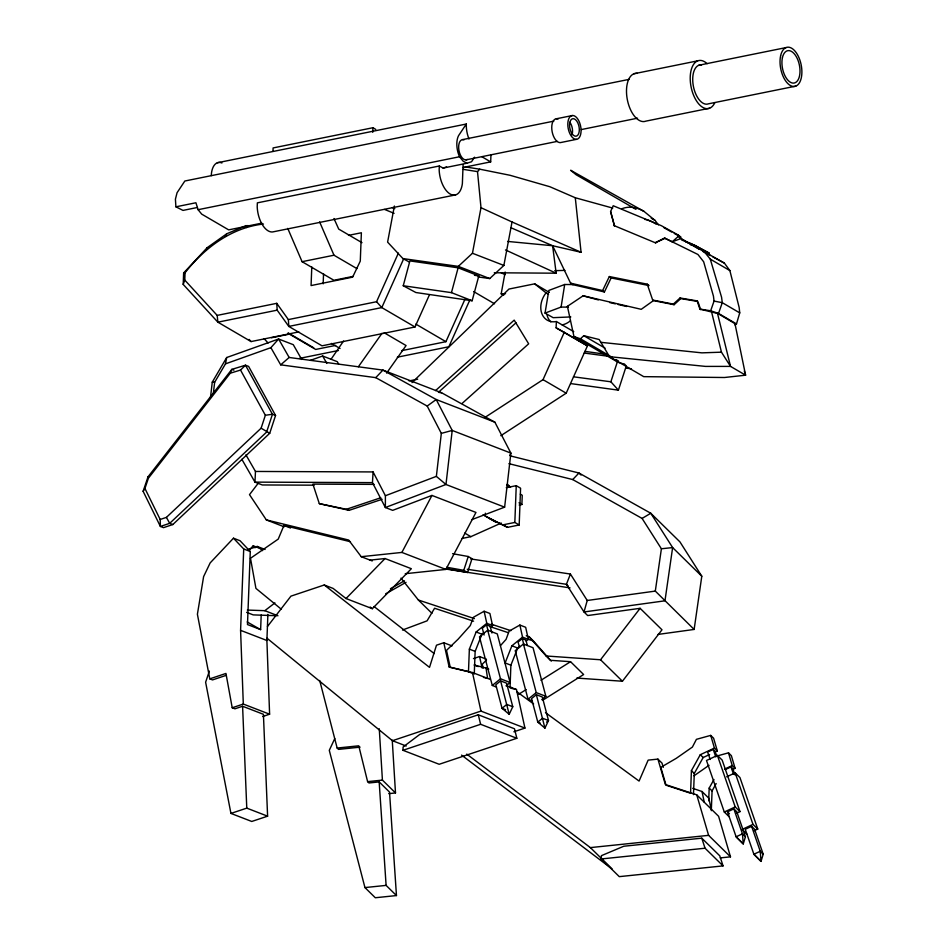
<?xml version="1.0" encoding="UTF-8"?>
<svg xmlns="http://www.w3.org/2000/svg" width="945" height="945" viewBox="0 0 945 945"><rect width="100%" height="100%" fill="white"/><g stroke="black" fill="none" stroke-linecap="round" stroke-linejoin="round"><path stroke-width="1.42" d="M245.924 454.852L255.469 471.449L373.086 471.933L385.406 495.735L385.359 507.524L392.683 510.359L431.959 495.428L475.961 512.438L445.886 569.422L405.24 573.709M298.821 331.908L251.075 341.57L217.87 322.174L183.2 284.41L183.637 272.951L207.227 247.649L226.776 233.758L246.172 225.548M183.2 284.41L184.783 280.098L185.066 272.727C204.486 247.944 231.407 227.603 263.466 224.024M267.896 614.345L266.892 640.497L269.608 714.207L243.302 704.049L240.585 630.339L243.715 548.974L233.474 538.201L210.168 562.901L203.612 576.604L197.399 614.25L209.778 678.853L212.519 679.916L225.997 675.403M233.474 538.201L240.054 540.741L250.283 551.514L247.484 624.55L260.631 629.63L261.198 615.03M272.975 151.377L273.105 147.94L372.921 127.729L375.744 129.382M311.791 266.951L311.07 285.567L352.627 277.145L360.281 261.103L361.38 232.765L348.492 235.364M323.155 283.843L323.544 273.814M372.743 132.312L372.921 127.729M402.972 750.295L403.102 746.987L419.899 734.336L478.288 714.786L514.493 728.772L516.832 738.281L439.177 764.281L402.972 750.295L480.627 724.295L516.832 738.281M455.584 194.894L273.625 231.749A21.404 11.163 78.6 0 1 257.205 206.825L257.359 202.856L439.319 166.001L439.165 169.97A21.404 11.163 78.6 0 0 450.103 193.985A21.404 11.163 78.6 0 0 462.377 183.531L463.097 164.513M473.114 673.537L468.484 671.741L469.358 649.144L476.138 631.981L486.793 623.334L492.569 625.566L490.443 627.291M463.227 167.442L490.679 161.878L490.951 154.968M474.272 673.986L475.146 651.377L481.926 634.225L484.064 632.489M485.34 513.17L485.234 516.017L507.559 527.334L519.183 524.983L520.589 488.211L516.254 485.671L506.26 487.691M519.183 524.983L514.836 522.443L516.254 485.671M510.028 687.795L510.891 665.185L517.683 648.034L519.809 646.297M519.183 505.043L521.888 504.488L522.242 495.274L520.317 494.152M500.838 435.692L566.197 393.191L587.447 345.87L556.121 327.844L556.369 321.524A19.467 15.061 -59.7 0 1 541.757 313.362A19.467 15.061 -59.7 0 1 546.045 292.867L534.657 283.843L508.965 289.052L411.996 382.607M579.297 341.381L579.391 338.853M601.28 858.958L601.41 855.662L623.759 846.247L701.781 838.168L719.783 855.839L723.043 865.892L619.282 876.641L601.28 858.958L705.041 848.22L723.043 865.892M717.326 750.921L714.444 748.097L700.292 754.701L691.421 770.636L690.547 793.233L666.048 785.2L660.815 767.328L676.242 758.351L692.401 747.07L696.418 739.333L710.723 735.387L713.605 738.21L717.326 750.921L714.751 752.114M693.476 794.65L694.291 773.459L703.163 757.524L709.601 754.523M708.703 800.805L709.187 788.095L713.971 779.507M711.313 810.692L712.069 790.918L716.168 783.559M255.469 471.449L254.973 482.127L262.308 484.962L314.201 485.175M301.715 359.443L293.281 344.677L278.61 339.007L270.884 347.665L280.689 364.841L289.158 357.47L382.914 370.097L441.587 392.766L494.885 422.191L510.879 453.104L504.63 507.158L445.969 484.49L385.359 507.524L372.46 482.623L373.086 471.933M210.451 397.857L212.271 382.134L226.705 357.517L278.61 339.007L289.158 357.47M213.369 393.309L214.633 382.323L225.465 363.86L226.705 357.517M375.744 377.646L382.914 370.097L436.212 399.522L452.206 430.436L445.969 484.49L436.366 476.363L441.327 433.377L427.199 406.055L375.744 377.646L280.689 364.841M510.3 455.892L578.954 473.008L650.774 513.253L679.951 541.898L701.792 576.226L694.138 629.441L655.31 591.097L661.394 548.773L642.092 518.427L572.729 479.564L508.93 463.664M564.697 284.492L548.832 290.422L545.029 313.102L561.094 307.066L564.697 284.492L572.375 284.563L604.41 291.958L611.131 277.936L649.038 285.579L647.242 284.173L609.336 276.542L602.615 290.552L570.579 283.169L552.624 245.735L511.068 227.792M503.791 295.076L501.181 293.812L505.162 272.03M394.372 206.022L387.604 242.121L402.913 258.576L409.362 262.06M402.913 258.576L458.313 266.372L472.453 253.26L480.993 207.699L477.508 171.612L479.765 169.19L510.052 175.286L549.848 186.72L575.292 197.753L612.75 208.089M478.253 276.944L489.734 278.562L503.874 265.439L512.025 221.98L480.993 207.699M403.243 285.744L409.906 260.914L458.124 267.813L478.808 275.928L472.134 300.758L415.883 292.525L403.243 285.744L451.45 292.643L472.134 300.758M451.45 292.643L458.124 267.813M470.586 558.92L570.414 574.052L587.235 600.477L584.01 611.97L587.66 615.549L640.108 608.32L661.984 629.795L622.424 681.239L576.804 678.073M735.139 325.068L736.486 323.934L739.734 312.878L739.155 307.479L729.871 270.577L724.39 263.112L680.896 238.565L678.203 236.474L677.967 234.892L661.323 225.678L613.199 205.738L610.6 211.538L614.474 225.926L610.6 211.538M745.428 836.738L743.254 843.932L736.12 836.797L727.485 811.838L733.84 808.873L736.793 811.779L745.428 836.738L742.463 833.833L733.84 808.873M763.194 854.185L761.02 861.391L753.886 854.245L745.262 829.297L751.618 826.332L754.571 829.237L763.194 854.185L760.241 851.28L751.618 826.332M206.589 249.634L207.227 247.649M468.247 556.499L471.992 558.684L467.515 572.505L463.771 570.319L468.247 556.499L452.584 553.687M624.373 363.931L626.263 366.022L618.408 390.155L610.872 381.792L617.416 361.675M265.356 415.257L272.443 414.264L266.596 432.089L169.71 523.329L160.39 526.448L160.177 519.466L166.403 517.387L261.115 428.191L265.356 415.257L240.538 370.062L245.487 365.207L248.618 366.412L275.562 415.469L269.715 433.294L172.829 524.534L163.509 527.653L160.39 526.448L143.12 491.305L148.022 476.835L231.844 369.365L245.487 365.207L272.443 414.264L275.562 415.469M209.365 671.092L205.62 682.219L230.934 813.421L251.76 821.465L267.6 816.173L263.419 714.302L242.593 706.258L234.951 708.809L232.21 707.758L225.949 673.442L209.778 678.853M143.12 491.305L144.939 488.459L148.424 478.146L230.285 373.192L231.844 369.365L233.923 370.168M647.242 284.173L652.664 300.037L673.324 304.113L680.034 297.982L697.126 300.888L699.879 309.098L710.675 310.775L714.054 301.077L713.44 296.128L703.659 261.777L697.93 254.477L664.536 238.046L655.417 242.664L664.985 238.388M736.486 323.934L718.519 313.433L722.287 302.683L721.567 297.202L710.274 259.131L703.718 251.027M570.414 574.052L566.409 584.305L584.01 611.97L664.973 600.807L672.627 547.58L650.774 513.253L642.092 518.427M526.2 641.112L528.326 639.375L522.538 637.143L511.895 645.801L505.114 662.953L510.891 665.185M350.453 541.733L283.949 525.467L278.232 539.099L250.496 558.282L255.93 588.392L281.397 609.301M690.547 244.873L691.102 243.597L681.664 239.995M184.783 280.098L217.185 315.394L276.755 303.333L288.367 319.587L376.559 301.727L398.377 253.13M403.539 259.119L381.792 307.586L288.792 326.415L277.168 310.161L276.755 303.333M288.367 319.587L288.792 326.415L322.009 345.823L414.997 326.982L429.502 294.675M401.578 350.666L445.91 341.688L464.987 299.211M469.996 299.636L448.851 346.756L397.337 357.186M485.068 417.347L543.032 379.654L564.271 332.333L556.121 327.844M334.778 738.565L329.285 750.342L364.947 887.579L375.307 897.75L396.463 895.565L389.529 792.087L379.169 781.917L368.963 782.968L367.605 781.633L358.757 745.806L337.152 748.05L319.705 680.483M509.19 714.29L512.769 706.73L506.555 683.188L500.614 680.896L495.83 684.771L502.043 708.313L509.19 714.29L500.614 680.896M544.934 728.099L548.513 720.539L542.312 697.008L536.358 694.705L531.586 698.591L537.788 722.122L544.934 728.099L536.358 694.705M509.65 455.478L510.879 453.104L452.206 430.436L441.327 433.377M258.245 483.214L249.504 494.648L266.336 519.904L348.681 540.044L361.238 556.699L401.885 552.423L431.959 495.428M225.182 236.427L226.776 233.758M197.304 207.498L182.999 210.404L175.9 206.813L175.416 199.194L177.069 192.709L184.842 181.015L466.31 124.019L458.526 135.714A16.703 8.718 78.6 0 0 459.542 156.752L463.144 161.182L466.936 163.237L471.543 161.737L474.567 157.189M331.175 359.088L343.543 341.027M358.379 366.755L382.063 333.207M386.623 373.098L406.078 345.551L384.119 332.723M526.247 635.772L529.058 636.706L546.104 655.984L600.547 659.764L640.108 608.32M267.447 626.523L290.942 596.141L324.253 584.99L333.101 588.416L346.035 598.539L372.342 608.698L411.358 568.713L385.052 558.542L370.086 560.125M246.232 227.521L247.909 225.477M500.448 645.648L506.071 639.375L509.142 631.095L519.88 625.058L525.668 627.291L528.326 639.375M249.326 549.943L253.201 545.82L258.469 547.852M572.729 479.564L578.954 473.008L581.033 475.051M346.035 598.539L385.052 558.542M486.486 660.106L482.269 664.193L483.167 668.28M697.126 300.888L697.894 301.49L680.802 298.585L674.092 304.715L653.432 300.628L641.23 309.322L583.124 295.809L567.413 306.334L573.969 336.55L580.454 338.806L583.786 335.711L599.177 339.527L609.549 356.69L643.722 376.653L724.484 377.504L745.593 375.189L734.962 323.639L716.712 312.83M435.539 390.604L514.198 320.131L528.657 343.815L462.022 403.515M438.433 392.293L516.005 322.8M664.536 238.046L672.214 241.79L678.203 236.474M491.943 633.02L490.148 626.228L486.51 624.822L482.316 628.224L484.112 635.028M506 685.834L510.099 682.503L497.294 633.906L487.679 630.197L479.481 636.859L492.286 685.456L496.408 687.05M527.334 645.47L525.904 640.037L522.266 638.631L518.061 642.045L519.502 647.479M541.757 699.654L545.856 696.323L533.039 647.727L523.435 644.006L515.226 650.68L528.042 699.276L532.165 700.859M492.286 685.456L500.496 678.793L510.099 682.503M528.042 699.276L536.24 692.602L545.856 696.323M546.612 722.098L548.513 720.539L542.572 718.247L537.788 722.122L540.174 723.043M247.33 610.068L264.813 610.683L274.924 602.91M427.199 406.055L436.212 399.522L494.885 422.191M694.008 775.798L709.022 765.32M518.758 694.221L526.164 689.578M540.953 680.282L570.544 661.689L583.62 674.529L542.938 700.091M390.462 588.711L404.484 580.797M385.643 593.838L406.031 582.321M492.569 625.566L489.912 613.482L484.123 611.25L473.398 617.286L470.315 625.566L458.136 639.163L446.512 650.373L450.257 667.371L468.484 671.741M716.747 756.177L715.034 751.228L713.227 749.456L707.64 752.055L710.203 759.473M736.344 813.302L739.982 811.613L722.169 760.099L717.397 755.398L706.494 760.489L724.295 812.003L729.079 816.693M724.496 769.147L732.221 765.544L735.104 768.368L732.529 769.573M725.417 769.502L731.005 766.903L732.812 768.687L734.95 774.865M726.681 776.814L735.163 772.856L739.947 777.546L757.76 829.06L754.122 830.761M724.295 812.003L735.21 806.924L739.982 811.613M757.76 829.06L752.976 824.371L742.073 829.462L746.857 834.151M462.223 538.414L470.846 536.665L501.263 523.034M699.158 249.232L680.896 238.565L672.214 241.79M385.406 495.735L436.366 476.363M471.579 519.726L504.63 507.158M402.464 630.043L427.081 620.841L434.582 608.249L473.575 621.172M225.465 363.86L270.884 347.665M310.326 360.388L322.623 356.005L337.282 361.675L338.688 364.132M374.137 484.383L312.901 484.123L319.315 503.65L346.378 509.284L380.752 497.767M319.315 503.65L349.118 510.335L382.123 499.291M248.464 549.364L257.205 546.434L265.096 549.482M232.21 707.758L243.302 704.049M452.053 645.931L443.807 642.742L436.484 645.199L429.514 667.359L324.253 584.99M262.686 716.523L269.608 714.207M473.457 658.594L479.564 656.551L486.439 659.208M266.998 638.218L392.458 740.703L480.946 711.089L524.947 728.087L516.466 689.531L506.839 685.81M230.934 813.421L246.775 808.129L267.6 816.173M513.891 731.784L524.947 728.087M439.319 166.001L443.099 168.068L446.56 166.934M230.285 373.192L240.538 370.062M715.483 756.425L728.5 752.834L731.371 755.669L735.104 768.368M633.977 73.757L697.693 60.846M217.338 162.764L629.299 79.333M698.804 65.252L786.134 47.569M556.369 118.775L572.434 115.526M462.566 139.612L553.817 121.137M175.9 206.813L195.922 202.762L198.096 209.696L201.698 214.125L228.666 229.871L261.848 223.15M581.399 129.548L637.556 118.184M795.808 86.137L708.478 103.82A19.939 10.395 78.6 0 1 693.287 85.759A19.939 10.395 78.6 0 1 701.509 64.933M198.096 209.696L459.542 156.752M709.589 108.226L645.86 121.137A24.487 12.781 78.6 0 1 627.197 98.942A24.487 12.781 78.6 0 1 637.296 73.356M465.979 159.882L557.231 141.396M576.45 139.352A12.096 6.308 78.6 0 1 567.957 121.917A12.096 6.308 78.6 0 1 578.919 121.043A12.096 6.308 78.6 0 1 576.45 139.352L560.385 142.612A12.096 6.308 78.6 0 1 551.845 129.642A12.096 6.308 78.6 0 1 558.07 119.046M443.099 168.068L466.936 163.237M287.741 228.395L302.081 261.682L333.987 255.221L356.903 268.604M353.324 276.342L333.916 280.275L302.081 261.682M277.168 310.161L217.87 322.174L217.185 315.394M271.451 337.767L289.808 334.046M335.64 345.409L315.677 349.449L288.095 333.337M299.388 358.415L338.452 350.5M409.102 380.93L417.678 379.193M503.212 524.794L514.836 522.443M183.637 272.951L185.066 272.727M587.235 600.477L655.31 591.097M657.992 634.426L694.138 629.441M661.394 548.773L672.627 547.58L701.792 576.226M360.116 747.152L338.511 749.385L337.152 748.05M367.605 781.633L382.418 780.097L395.494 792.938L388.761 793.646M663.272 767.375L662.02 763.135L657.921 759.107L648.14 760.123L639.08 781.066L545.478 712.648M466.747 754.098L590.365 847.606L708.608 835.356L730.485 856.843L720.267 857.895M364.947 887.579L386.103 885.394L396.463 895.565M570.815 316.941L553.156 317.674L545.029 313.102M744.306 371.101L745.593 375.189L730.532 366.4L721.46 352.178L701.875 352.851L600.772 342.314M554.739 270.672L564.945 270.388M501.181 293.812L505.563 293.694M372.46 482.623L254.973 482.127L241.861 459.317M494.282 272.774L556.156 273.2L552.624 245.735L507.595 241.424M561.094 307.066L568.441 307.137L567.413 306.334M276.507 615.715L253.201 614.888L246.621 612.348M570.544 661.689L550.498 660.307L533.452 641.017L527.877 639.174M212.271 382.134L214.633 382.323M609.549 356.69L705.478 366.4L730.532 366.4L717.527 313.468L699.879 309.098M584.211 353.052L608.663 356.312M573.485 376.807L610.872 381.792M438.704 392.376L441.587 392.766M570.768 383.599L618.408 390.155M584.979 351.375L606.513 354.399M625.637 367.983L631.461 368.81M474.473 275.29L478.808 275.928M467.232 569.268L566.409 584.305L568.228 586.089M446.087 569.091L570.048 587.885M465.188 166.887L479.765 169.19M463.192 169.344L477.508 171.612M446.678 567.248L463.771 570.319M446.146 568.666L467.515 572.505M714.054 301.077L722.287 302.683L739.734 312.878M552.624 245.735L581.069 252.28L575.292 197.753M598.327 299.908L583.124 295.809M609.667 302.542L615.325 303.853M618.16 304.514L626.665 306.499M443.807 642.742L449.135 666.934L472.465 672.533L490.337 679.443M483.474 677.388L487.585 678.38L486.025 668.068L474.118 664.996L478.253 666.591M510.973 688.22L516.466 689.531M507.583 486.439L510.442 487.159L507.37 484.064M623.476 363.931L618.018 362.278L573.969 336.55M730.485 856.843L718.602 816.303L696.725 794.828L665.386 784.551L657.921 759.107M400.999 578.127L418.387 600.028L474.425 618.597M491.235 624.161L510.843 630.669M490.278 626.712L508.386 632.713M710.675 310.775L718.519 313.433M692.685 788.319L702.017 791.508L708.856 798.218L711.077 808.92M685.692 241.825L695.13 245.428L709.093 253.071L709.282 254.618L706.588 253.402M269.715 433.294L261.115 428.191M346.378 509.284L349.118 510.335M401.885 552.423L445.886 569.422M283.949 525.467L290.528 528.007M266.336 519.904L284.209 526.814M361.238 556.699L372.236 560.952M476.138 631.981L481.926 634.225M511.895 645.801L517.683 648.034M243.715 548.974L250.283 551.514M172.829 524.534L169.71 523.329L166.403 517.387M469.358 649.144L475.146 651.377M486.025 668.068L488.778 669.131M449.135 666.934L450.257 667.371M264.813 610.683L277.96 615.774M512.769 706.73L506.815 704.438L502.043 708.313L505.61 709.695M240.585 630.339L266.892 640.497M392.458 740.703L406.208 746.018M472.453 253.26L503.874 265.439M458.313 266.372L489.734 278.562M392.199 207.534L394.833 208.609M384.615 209.447L394.1 213.334M614.026 225.571L655.865 243.007M512.025 221.98L581.069 252.28M691.102 243.597L709.093 253.071M734.962 323.639L736.179 324.194M505.469 249.941L556.156 273.2M501.193 272.798L505.114 274.664M489.581 518.557L507.559 527.334M707.805 254.17L710.356 255.54M712.908 256.922L724.39 263.112M664.028 227.78L671.706 232.033M674.269 233.45L680.672 236.982L680.896 238.565M658.405 224.863L655.039 220.398L644.006 211.397L570.626 170.254L576.143 174.754L635.95 209.353M247.188 621.94L260.631 629.63M651.223 218.189L655.039 220.398M702.808 251.37L705.253 252.787L705.064 251.24M710.274 259.131L729.871 270.577M481.867 156.728L490.679 161.878M573.107 284.634L570.579 283.169L572.375 284.563M534.657 283.843L549.281 292.395M546.045 292.867L548.525 294.32M583.786 335.711L605.036 348.126M556.369 321.524L573.745 331.671M580.454 338.806L612.088 357.281M615.88 359.502L618.408 360.978M564.271 332.333L587.447 345.87M473.622 291.556L494.542 303.782M361.994 242.676L338.723 229.092L333.975 218.519M543.032 379.654L566.197 393.191M415.824 324.111L445.91 341.688M414.997 326.982L381.792 307.586L376.559 301.727M331.388 343.425L340.07 348.492M288.225 332.923L313.716 347.819M506.78 485.033L510.442 487.159M518.994 502.799L521.888 504.488M483.06 514.753L496.09 522.361M464.751 533.098L470.846 536.665M509.922 686.661L512.296 688.397M517.033 691.858L533.63 703.978M461.55 755.102L612.242 869.081L590.365 847.606M257.205 546.434L262.639 550.616M677.967 234.892L680.672 236.982M680.034 297.982L680.802 298.585M673.324 304.113L674.092 304.715M652.664 300.037L653.432 300.628M609.336 276.542L611.131 277.936M602.615 290.552L604.41 291.958M374.043 606.525L434.192 653.586M370.18 607.009L372.342 608.698M700.292 754.701L703.163 757.524M600.547 659.764L622.424 681.239M691.421 770.636L694.291 773.459M709.187 788.095L712.069 790.918M727.485 811.838L729.457 813.775M529.058 636.706L533.216 640.793M546.104 655.984L551.301 661.098M418.387 600.028L431.936 613.317M253.201 545.82L255.067 547.781M264.127 338.688L268.096 343M249.102 339.409L251.075 341.57M322.623 356.005L326.828 363.388M144.939 488.459L160.177 519.466M319.646 221.933L333.987 255.221M735.163 772.856L752.976 824.371M731.005 766.903L733.568 774.321M717.397 755.398L735.21 806.924M713.227 749.456L715.79 756.862M698.355 302.849L700.647 309.7M701.781 838.168L705.041 848.22M148.022 476.835L148.424 478.146M728.5 752.834L732.221 765.544M710.723 735.387L714.444 748.097M696.725 794.828L708.608 835.356M522.266 638.631L524.062 645.423M523.435 644.006L536.24 692.602M486.51 624.822L487.951 630.256M487.679 630.197L500.496 678.793M711.443 311.377L721.46 352.178M478.288 714.786L480.627 724.295M519.88 625.058L522.538 637.143M484.123 611.25L486.793 623.334M479.564 656.551L482.068 667.938M472.465 672.533L480.946 711.089M702.017 791.508L704.249 802.21M379.169 781.917L386.103 885.394M392.246 740.136L395.494 792.938M379.264 728.76L382.418 780.097M242.593 706.258L246.775 808.129M622.129 208.656A78.577 40.989 78.6 0 1 644.006 211.397M644.584 219.358A64.295 33.547 78.6 0 1 656.054 224.107M714.81 102.733A24.487 12.781 78.6 0 1 697.434 102.284A24.487 12.781 78.6 0 1 691.126 70.202A24.487 12.781 78.6 0 1 707.12 63.669M211.267 175.664A19.939 10.395 78.6 0 1 221.933 162.977M467.314 159.422A10.289 5.363 78.6 0 1 458.904 150.184A10.289 5.363 78.6 0 1 464.019 139.848M469.003 139.021A19.939 10.395 78.6 0 1 466.31 124.019M569.918 122.342A8.907 4.654 78.6 0 1 572.008 134.757M570.39 320.827A19.467 15.061 -59.7 0 1 562.157 324.903M550.852 321.914A19.467 15.061 -59.7 0 1 546.954 314.638M742.463 833.833L736.12 836.797L743.254 843.932L742.463 833.833M760.241 851.28L753.886 854.245L761.02 861.391L760.241 851.28M780.605 55.885A19.939 10.395 78.6 0 0 793.103 86.456A19.939 10.395 78.6 0 0 799.186 58.212A19.939 10.395 78.6 0 0 780.605 55.885M782.401 57.775A16.502 8.611 78.6 0 0 792.737 83.077A16.502 8.611 78.6 0 0 797.769 59.7A16.502 8.611 78.6 0 0 782.401 57.775M569.67 123.37A8.907 4.654 78.6 0 0 575.918 136.21A8.907 4.654 78.6 0 0 577.738 122.732A8.907 4.654 78.6 0 0 569.67 123.37"/></g></svg>
